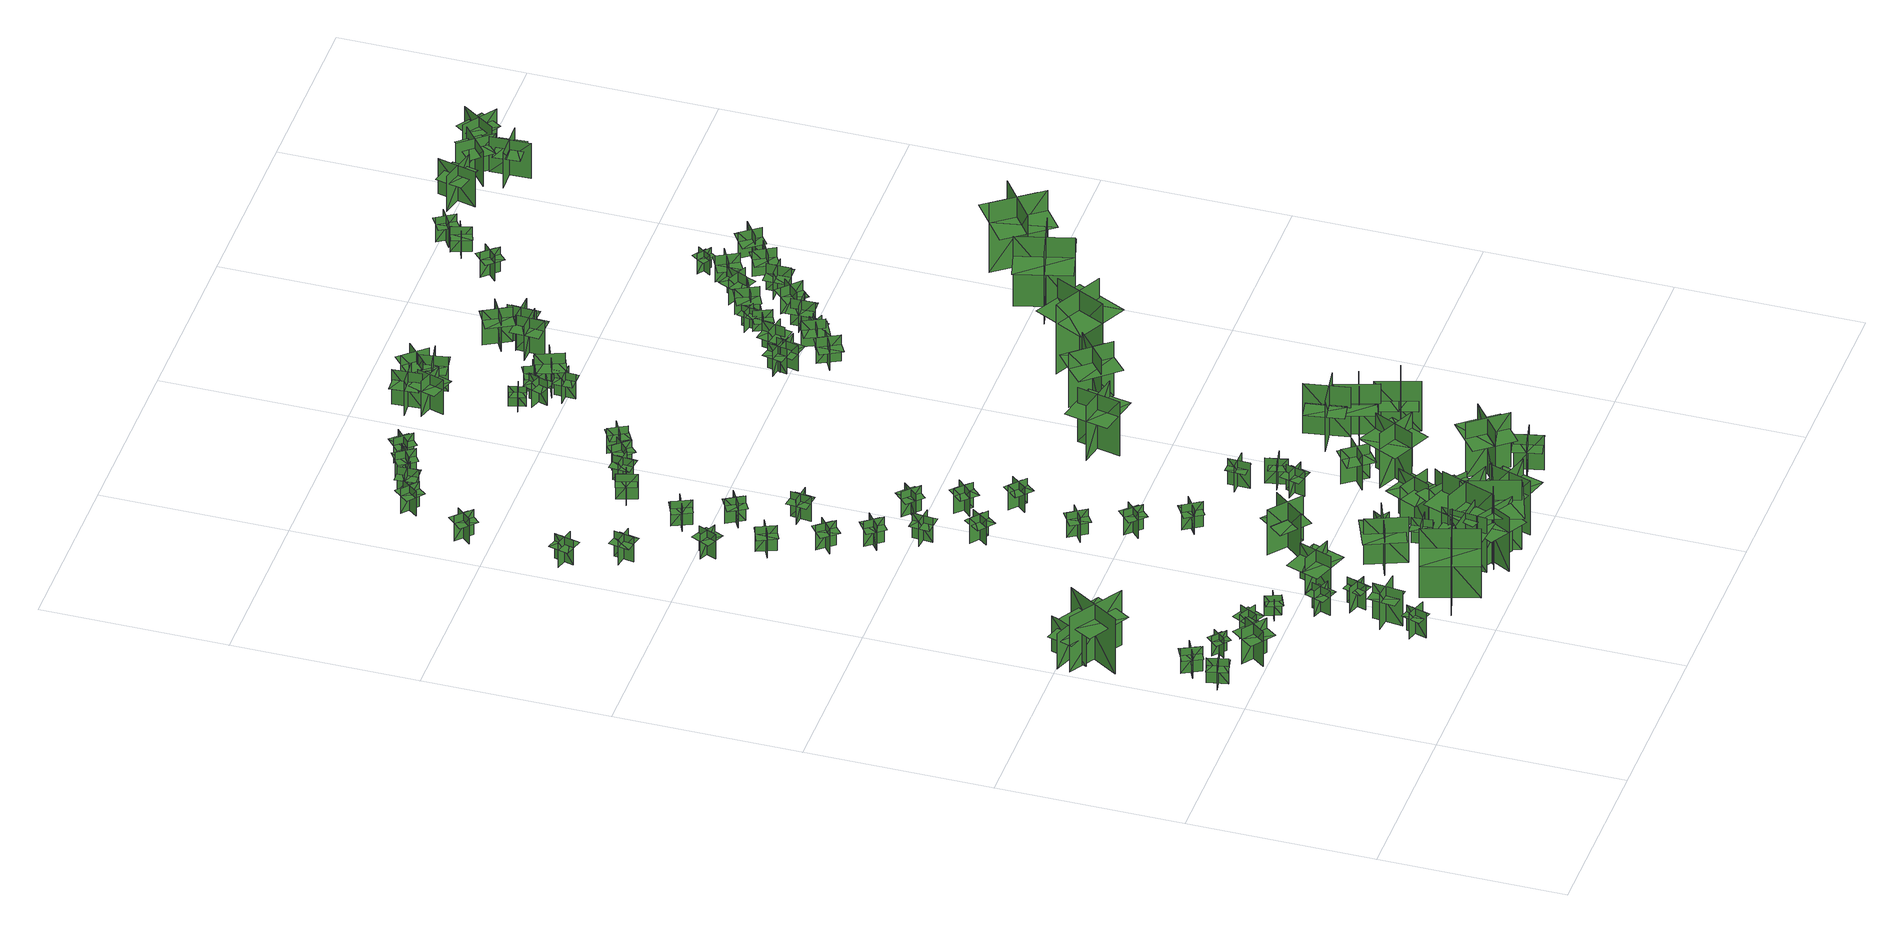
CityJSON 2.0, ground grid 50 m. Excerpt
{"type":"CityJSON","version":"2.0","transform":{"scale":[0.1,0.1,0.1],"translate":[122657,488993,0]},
"CityObjects":{
"tree1":{"type":"SolitaryVegetationObject","geometry":[{"type":"MultiSurface","lod":"1","boundaries":[[[0,1,2]],[[0,2,3]],[[4,5,6]],[[4,6,7]],[[8,9,10]],[[8,10,11]],[[8,11,12]],[[8,12,13]]]}]},
"tree2":{"type":"SolitaryVegetationObject","geometry":[{"type":"MultiSurface","lod":"1","boundaries":[[[14,15,16]],[[14,16,17]],[[18,19,20]],[[18,20,21]],[[22,23,24]],[[22,24,25]],[[22,25,26]],[[22,26,27]]]}]},
"tree3":{"type":"SolitaryVegetationObject","geometry":[{"type":"MultiSurface","lod":"1","boundaries":[[[28,29,30]],[[28,30,31]],[[32,33,34]],[[32,34,35]],[[36,37,38]],[[36,38,39]],[[36,39,40]],[[36,40,41]]]}]},
"tree4":{"type":"SolitaryVegetationObject","geometry":[{"type":"MultiSurface","lod":"1","boundaries":[[[42,43,44]],[[42,44,45]],[[46,47,48]],[[46,48,49]],[[50,51,52]],[[50,52,53]],[[50,53,54]],[[50,54,55]]]}]},
"tree5":{"type":"SolitaryVegetationObject","geometry":[{"type":"MultiSurface","lod":"1","boundaries":[[[56,57,58]],[[56,58,59]],[[60,61,62]],[[60,62,63]],[[64,65,66]],[[64,66,67]],[[64,67,68]],[[64,68,69]]]}]},
"tree6":{"type":"SolitaryVegetationObject","geometry":[{"type":"MultiSurface","lod":"1","boundaries":[[[70,71,72]],[[70,72,73]],[[74,75,76]],[[74,76,77]],[[78,79,80]],[[78,80,81]],[[78,81,82]],[[78,82,83]]]}]},
"tree7":{"type":"SolitaryVegetationObject","geometry":[{"type":"MultiSurface","lod":"1","boundaries":[[[84,85,86]],[[84,86,87]],[[88,89,90]],[[88,90,91]],[[92,93,94]],[[92,94,95]],[[92,95,96]],[[92,96,97]]]}]},
"tree8":{"type":"SolitaryVegetationObject","geometry":[{"type":"MultiSurface","lod":"1","boundaries":[[[98,99,100]],[[98,100,101]],[[102,103,104]],[[102,104,105]],[[106,107,108]],[[106,108,109]],[[106,110,111]],[[106,111,107]]]}]},
"tree9":{"type":"SolitaryVegetationObject","geometry":[{"type":"MultiSurface","lod":"1","boundaries":[[[112,113,114]],[[112,114,115]],[[116,117,118]],[[116,118,119]],[[120,121,122]],[[120,122,123]],[[120,124,125]],[[120,125,121]]]}]},
"tree10":{"type":"SolitaryVegetationObject","geometry":[{"type":"MultiSurface","lod":"1","boundaries":[[[126,127,128]],[[126,128,129]],[[130,131,132]],[[130,132,133]],[[134,135,136]],[[134,136,137]],[[134,137,138]],[[134,138,139]]]}]},
"tree11":{"type":"SolitaryVegetationObject","geometry":[{"type":"MultiSurface","lod":"1","boundaries":[[[140,141,142]],[[140,142,143]],[[144,145,146]],[[144,146,147]],[[148,149,150]],[[148,150,151]],[[148,151,152]],[[148,152,153]]]}]},
"tree12":{"type":"SolitaryVegetationObject","geometry":[{"type":"MultiSurface","lod":"1","boundaries":[[[154,155,156]],[[154,156,157]],[[158,159,160]],[[158,160,161]],[[162,163,164]],[[162,164,165]],[[162,166,167]],[[162,167,163]]]}]},
"tree13":{"type":"SolitaryVegetationObject","geometry":[{"type":"MultiSurface","lod":"1","boundaries":[[[168,169,170]],[[168,170,171]],[[172,173,174]],[[172,174,175]],[[176,177,178]],[[176,178,179]],[[176,179,180]],[[176,180,181]]]}]},
"tree14":{"type":"SolitaryVegetationObject","geometry":[{"type":"MultiSurface","lod":"1","boundaries":[[[182,183,184]],[[182,184,185]],[[186,187,188]],[[186,188,189]],[[190,191,192]],[[190,192,193]],[[190,193,194]],[[190,194,195]]]}]},
"tree15":{"type":"SolitaryVegetationObject","geometry":[{"type":"MultiSurface","lod":"1","boundaries":[[[196,197,198]],[[196,198,199]],[[200,201,202]],[[200,202,203]],[[204,205,206]],[[204,206,207]],[[204,207,208]],[[204,208,209]]]}]},
"tree16":{"type":"SolitaryVegetationObject","geometry":[{"type":"MultiSurface","lod":"1","boundaries":[[[210,211,212]],[[210,212,213]],[[214,215,216]],[[214,216,217]],[[218,219,220]],[[218,220,221]],[[218,221,222]],[[218,222,223]]]}]},
"tree17":{"type":"SolitaryVegetationObject","geometry":[{"type":"MultiSurface","lod":"1","boundaries":[[[224,225,226]],[[224,226,227]],[[228,229,230]],[[228,230,231]],[[232,233,234]],[[232,234,235]],[[232,235,236]],[[232,236,237]]]}]},
"tree18":{"type":"SolitaryVegetationObject","geometry":[{"type":"MultiSurface","lod":"1","boundaries":[[[238,239,240]],[[238,240,241]],[[242,243,244]],[[242,244,245]],[[246,247,248]],[[246,248,249]],[[246,249,250]],[[246,250,251]]]}]},
"tree19":{"type":"SolitaryVegetationObject","geometry":[{"type":"MultiSurface","lod":"1","boundaries":[[[252,253,254]],[[252,254,255]],[[256,257,258]],[[256,258,259]],[[260,261,262]],[[260,262,263]],[[260,263,264]],[[260,264,265]]]}]},
"tree20":{"type":"SolitaryVegetationObject","geometry":[{"type":"MultiSurface","lod":"1","boundaries":[[[266,267,268]],[[266,268,269]],[[270,271,272]],[[270,272,273]],[[274,275,276]],[[274,276,277]],[[274,277,278]],[[274,278,279]]]}]},
"tree21":{"type":"SolitaryVegetationObject","geometry":[{"type":"MultiSurface","lod":"1","boundaries":[[[280,281,282]],[[280,282,283]],[[284,285,286]],[[284,286,287]],[[288,289,290]],[[288,290,291]],[[288,291,292]],[[288,292,293]]]}]},
"tree22":{"type":"SolitaryVegetationObject","geometry":[{"type":"MultiSurface","lod":"1","boundaries":[[[294,295,296]],[[294,296,297]],[[298,299,300]],[[298,300,301]],[[302,303,304]],[[302,304,305]],[[302,305,306]],[[302,306,307]]]}]},
"tree23":{"type":"SolitaryVegetationObject","geometry":[{"type":"MultiSurface","lod":"1","boundaries":[[[308,309,310]],[[308,310,311]],[[312,313,314]],[[312,314,315]],[[316,317,318]],[[316,318,319]],[[316,319,320]],[[316,320,321]]]}]},
"tree24":{"type":"SolitaryVegetationObject","geometry":[{"type":"MultiSurface","lod":"1","boundaries":[[[322,323,324]],[[322,324,325]],[[326,327,328]],[[326,328,329]],[[330,331,332]],[[330,332,333]],[[330,333,334]],[[330,334,335]]]}]},
"tree25":{"type":"SolitaryVegetationObject","geometry":[{"type":"MultiSurface","lod":"1","boundaries":[[[336,337,338]],[[336,338,339]],[[340,341,342]],[[340,342,343]],[[344,345,346]],[[344,346,347]],[[344,347,348]],[[344,348,349]]]}]},
"tree26":{"type":"SolitaryVegetationObject","geometry":[{"type":"MultiSurface","lod":"1","boundaries":[[[350,351,352]],[[350,352,353]],[[354,355,356]],[[354,356,357]],[[358,359,360]],[[358,360,361]],[[358,362,363]],[[358,363,359]]]}]},
"tree27":{"type":"SolitaryVegetationObject","geometry":[{"type":"MultiSurface","lod":"1","boundaries":[[[364,365,366]],[[364,366,367]],[[368,369,370]],[[368,370,371]],[[372,373,374]],[[372,374,375]],[[372,375,376]],[[372,376,377]]]}]},
"tree28":{"type":"SolitaryVegetationObject","geometry":[{"type":"MultiSurface","lod":"1","boundaries":[[[378,379,380]],[[378,380,381]],[[382,383,384]],[[382,384,385]],[[386,387,388]],[[386,388,389]],[[386,389,390]],[[386,390,391]]]}]},
"tree29":{"type":"SolitaryVegetationObject","geometry":[{"type":"MultiSurface","lod":"1","boundaries":[[[392,393,394]],[[392,394,395]],[[396,397,398]],[[396,398,399]],[[400,401,402]],[[400,402,403]],[[400,403,404]],[[400,404,405]]]}]},
"tree30":{"type":"SolitaryVegetationObject","geometry":[{"type":"MultiSurface","lod":"1","boundaries":[[[406,407,408]],[[406,408,409]],[[410,411,412]],[[410,412,413]],[[414,415,416]],[[414,416,417]],[[414,417,418]],[[414,418,419]]]}]},
"tree31":{"type":"SolitaryVegetationObject","geometry":[{"type":"MultiSurface","lod":"1","boundaries":[[[420,421,422]],[[420,422,423]],[[424,425,426]],[[424,426,427]],[[428,429,430]],[[428,430,431]],[[428,431,432]],[[428,432,433]]]}]},
"tree32":{"type":"SolitaryVegetationObject","geometry":[{"type":"MultiSurface","lod":"1","boundaries":[[[434,435,436]],[[434,436,437]],[[438,439,440]],[[438,440,441]],[[442,443,444]],[[442,444,445]],[[442,445,446]],[[442,446,447]]]}]},
"tree33":{"type":"SolitaryVegetationObject","geometry":[{"type":"MultiSurface","lod":"1","boundaries":[[[448,449,450]],[[448,450,451]],[[452,453,454]],[[452,454,455]],[[456,457,458]],[[456,458,459]],[[456,459,460]],[[456,460,461]]]}]},
"tree34":{"type":"SolitaryVegetationObject","geometry":[{"type":"MultiSurface","lod":"1","boundaries":[[[462,463,464]],[[462,464,465]],[[466,467,468]],[[466,468,469]],[[470,471,472]],[[470,472,473]],[[470,473,474]],[[470,474,475]]]}]},
"tree35":{"type":"SolitaryVegetationObject","geometry":[{"type":"MultiSurface","lod":"1","boundaries":[[[476,477,478]],[[476,478,479]],[[480,481,482]],[[480,482,483]],[[484,485,486]],[[484,486,487]],[[484,487,488]],[[484,488,489]]]}]},
"tree36":{"type":"SolitaryVegetationObject","geometry":[{"type":"MultiSurface","lod":"1","boundaries":[[[490,491,492]],[[490,492,493]],[[494,495,496]],[[494,496,497]],[[498,499,500]],[[498,500,501]],[[498,501,502]],[[498,502,503]]]}]},
"tree37":{"type":"SolitaryVegetationObject","geometry":[{"type":"MultiSurface","lod":"1","boundaries":[[[504,505,506]],[[504,506,507]],[[508,509,510]],[[508,510,511]],[[512,513,514]],[[512,514,515]],[[512,515,516]],[[512,516,517]]]}]},
"tree38":{"type":"SolitaryVegetationObject","geometry":[{"type":"MultiSurface","lod":"1","boundaries":[[[518,519,520]],[[518,520,521]],[[522,523,524]],[[522,524,525]],[[526,527,528]],[[526,528,529]],[[526,529,530]],[[526,530,531]]]}]},
"tree39":{"type":"SolitaryVegetationObject","geometry":[{"type":"MultiSurface","lod":"1","boundaries":[[[532,533,534]],[[532,534,535]],[[536,537,538]],[[536,538,539]],[[540,541,542]],[[540,542,543]],[[540,543,544]],[[540,544,545]]]}]},
"tree40":{"type":"SolitaryVegetationObject","geometry":[{"type":"MultiSurface","lod":"1","boundaries":[[[546,547,548]],[[546,548,549]],[[550,551,552]],[[550,552,553]],[[554,555,556]],[[554,556,557]],[[554,557,558]],[[554,558,559]]]}]},
"tree41":{"type":"SolitaryVegetationObject","geometry":[{"type":"MultiSurface","lod":"1","boundaries":[[[560,561,562]],[[560,562,563]],[[564,565,566]],[[564,566,567]],[[568,569,570]],[[568,570,571]],[[568,571,572]],[[568,572,573]]]}]},
"tree42":{"type":"SolitaryVegetationObject","geometry":[{"type":"MultiSurface","lod":"1","boundaries":[[[574,575,576]],[[574,576,577]],[[578,579,580]],[[578,580,581]],[[582,583,584]],[[582,584,585]],[[582,585,586]],[[582,586,587]]]}]},
"tree43":{"type":"SolitaryVegetationObject","geometry":[{"type":"MultiSurface","lod":"1","boundaries":[[[588,589,590]],[[588,590,591]],[[592,593,594]],[[592,594,595]],[[596,597,598]],[[596,598,599]],[[596,599,600]],[[596,600,601]]]}]},
"tree44":{"type":"SolitaryVegetationObject","geometry":[{"type":"MultiSurface","lod":"1","boundaries":[[[602,603,604]],[[602,604,605]],[[606,607,608]],[[606,608,609]],[[610,611,612]],[[610,612,613]],[[610,613,614]],[[610,614,615]]]}]},
"tree45":{"type":"SolitaryVegetationObject","geometry":[{"type":"MultiSurface","lod":"1","boundaries":[[[616,617,618]],[[616,618,619]],[[620,621,622]],[[620,622,623]],[[624,625,626]],[[624,626,627]],[[624,627,628]],[[624,628,629]]]}]},
"tree46":{"type":"SolitaryVegetationObject","geometry":[{"type":"MultiSurface","lod":"1","boundaries":[[[630,631,632]],[[630,632,633]],[[634,635,636]],[[634,636,637]],[[638,639,640]],[[638,640,641]],[[638,641,642]],[[638,642,643]]]}]},
"tree47":{"type":"SolitaryVegetationObject","geometry":[{"type":"MultiSurface","lod":"1","boundaries":[[[644,645,646]],[[644,646,647]],[[648,649,650]],[[648,650,651]],[[652,653,654]],[[652,654,655]],[[652,655,656]],[[652,656,657]]]}]},
"tree48":{"type":"SolitaryVegetationObject","geometry":[{"type":"MultiSurface","lod":"1","boundaries":[[[658,659,660]],[[658,660,661]],[[662,663,664]],[[662,664,665]],[[666,667,668]],[[666,668,669]],[[666,669,670]],[[666,670,671]]]}]},
"tree49":{"type":"SolitaryVegetationObject","geometry":[{"type":"MultiSurface","lod":"1","boundaries":[[[672,673,674]],[[672,674,675]],[[676,677,678]],[[676,678,679]],[[680,681,682]],[[680,682,683]],[[680,684,685]],[[680,685,681]]]}]},
"tree50":{"type":"SolitaryVegetationObject","geometry":[{"type":"MultiSurface","lod":"1","boundaries":[[[686,687,688]],[[686,688,689]],[[690,691,692]],[[690,692,693]],[[694,695,696]],[[694,696,697]],[[694,698,699]],[[694,699,695]]]}]},
"tree51":{"type":"SolitaryVegetationObject","geometry":[{"type":"MultiSurface","lod":"1","boundaries":[[[700,701,702]],[[700,702,703]],[[704,705,706]],[[704,706,707]],[[708,709,710]],[[708,710,711]],[[708,711,712]],[[708,712,713]]]}]},
"tree52":{"type":"SolitaryVegetationObject","geometry":[{"type":"MultiSurface","lod":"1","boundaries":[[[714,715,716]],[[714,716,717]],[[718,719,720]],[[718,720,721]],[[722,723,724]],[[722,724,725]],[[722,725,726]],[[722,726,727]]]}]},
"tree53":{"type":"SolitaryVegetationObject","geometry":[{"type":"MultiSurface","lod":"1","boundaries":[[[728,729,730]],[[728,730,731]],[[732,733,734]],[[732,734,735]],[[736,737,738]],[[736,738,739]],[[736,739,740]],[[736,740,741]]]}]},
"tree54":{"type":"SolitaryVegetationObject","geometry":[{"type":"MultiSurface","lod":"1","boundaries":[[[742,743,744]],[[742,744,745]],[[746,747,748]],[[746,748,749]],[[750,751,752]],[[750,752,753]],[[750,753,754]],[[750,754,755]]]}]},
"tree55":{"type":"SolitaryVegetationObject","geometry":[{"type":"MultiSurface","lod":"1","boundaries":[[[756,757,758]],[[756,758,759]],[[760,761,762]],[[760,762,763]],[[764,765,766]],[[764,766,767]],[[764,767,768]],[[764,768,769]]]}]},
"tree56":{"type":"SolitaryVegetationObject","geometry":[{"type":"MultiSurface","lod":"1","boundaries":[[[770,771,772]],[[770,772,773]],[[774,775,776]],[[774,776,777]],[[778,779,780]],[[778,780,781]],[[778,781,782]],[[778,782,783]]]}]},
"tree57":{"type":"SolitaryVegetationObject","geometry":[{"type":"MultiSurface","lod":"1","boundaries":[[[784,785,786]],[[784,786,787]],[[788,789,790]],[[788,790,791]],[[792,793,794]],[[792,794,795]],[[792,795,796]],[[792,796,797]]]}]},
"tree58":{"type":"SolitaryVegetationObject","geometry":[{"type":"MultiSurface","lod":"1","boundaries":[[[798,799,800]],[[798,800,801]],[[802,803,804]],[[802,804,805]],[[806,807,808]],[[806,808,809]],[[806,809,810]],[[806,810,811]]]}]},
"tree59":{"type":"SolitaryVegetationObject","geometry":[{"type":"MultiSurface","lod":"1","boundaries":[[[812,813,814]],[[812,814,815]],[[816,817,818]],[[816,818,819]],[[820,821,822]],[[820,822,823]],[[820,823,824]],[[820,824,825]]]}]},
"tree60":{"type":"SolitaryVegetationObject","geometry":[{"type":"MultiSurface","lod":"1","boundaries":[[[826,827,828]],[[826,828,829]],[[830,831,832]],[[830,832,833]],[[834,835,836]],[[834,836,837]],[[834,838,839]],[[834,839,835]]]}]},
"tree61":{"type":"SolitaryVegetationObject","geometry":[{"type":"MultiSurface","lod":"1","boundaries":[[[840,841,842]],[[840,842,843]],[[844,845,846]],[[844,846,847]],[[848,849,850]],[[848,850,851]],[[848,852,853]],[[848,853,849]]]}]},
"tree62":{"type":"SolitaryVegetationObject","geometry":[{"type":"MultiSurface","lod":"1","boundaries":[[[854,855,856]],[[854,856,857]],[[858,859,860]],[[858,860,861]],[[862,863,864]],[[862,864,865]],[[862,866,867]],[[862,867,863]]]}]},
"tree63":{"type":"SolitaryVegetationObject","geometry":[{"type":"MultiSurface","lod":"1","boundaries":[[[868,869,870]],[[868,870,871]],[[872,873,874]],[[872,874,875]],[[876,877,878]],[[876,878,879]],[[876,879,880]],[[876,880,881]]]}]},
"tree64":{"type":"SolitaryVegetationObject","geometry":[{"type":"MultiSurface","lod":"1","boundaries":[[[882,883,884]],[[882,884,885]],[[886,887,888]],[[886,888,889]],[[890,891,892]],[[890,892,893]],[[890,893,894]],[[890,894,895]]]}]},
"tree65":{"type":"SolitaryVegetationObject","geometry":[{"type":"MultiSurface","lod":"1","boundaries":[[[896,897,898]],[[896,898,899]],[[900,901,902]],[[900,902,903]],[[904,905,906]],[[904,906,907]],[[904,907,908]],[[904,908,909]]]}]},
"tree66":{"type":"SolitaryVegetationObject","geometry":[{"type":"MultiSurface","lod":"1","boundaries":[[[910,911,912]],[[910,912,913]],[[914,915,916]],[[914,916,917]],[[918,919,920]],[[918,920,921]],[[918,921,922]],[[918,922,923]]]}]},
"tree67":{"type":"SolitaryVegetationObject","geometry":[{"type":"MultiSurface","lod":"1","boundaries":[[[924,925,926]],[[924,926,927]],[[928,929,930]],[[928,930,931]],[[932,933,934]],[[932,934,935]],[[932,935,936]],[[932,936,937]]]}]},
"tree68":{"type":"SolitaryVegetationObject","geometry":[{"type":"MultiSurface","lod":"1","boundaries":[[[938,939,940]],[[938,940,941]],[[942,943,944]],[[942,944,945]],[[946,947,948]],[[946,948,949]],[[946,949,950]],[[946,950,951]]]}]},
"tree69":{"type":"SolitaryVegetationObject","geometry":[{"type":"MultiSurface","lod":"1","boundaries":[[[952,953,954]],[[952,954,955]],[[956,957,958]],[[956,958,959]],[[960,961,962]],[[960,962,963]],[[960,963,964]],[[960,964,965]]]}]},
"tree70":{"type":"SolitaryVegetationObject","geometry":[{"type":"MultiSurface","lod":"1","boundaries":[[[966,967,968]],[[966,968,969]],[[970,971,972]],[[970,972,973]],[[974,975,976]],[[974,976,977]],[[974,977,978]],[[974,978,979]]]}]},
"tree71":{"type":"SolitaryVegetationObject","geometry":[{"type":"MultiSurface","lod":"1","boundaries":[[[980,981,982]],[[980,982,983]],[[984,985,986]],[[984,986,987]],[[988,989,990]],[[988,990,991]],[[988,991,992]],[[988,992,993]]]}]},
"tree72":{"type":"SolitaryVegetationObject","geometry":[{"type":"MultiSurface","lod":"1","boundaries":[[[994,995,996]],[[994,996,997]],[[998,999,1000]],[[998,1000,1001]],[[1002,1003,1004]],[[1002,1004,1005]],[[1002,1005,1006]],[[1002,1006,1007]]]}]},
"tree73":{"type":"SolitaryVegetationObject","geometry":[{"type":"MultiSurface","lod":"1","boundaries":[[[1008,1009,1010]],[[1008,1010,1011]],[[1012,1013,1014]],[[1012,1014,1015]],[[1016,1017,1018]],[[1016,1018,1019]],[[1016,1019,1020]],[[1016,1020,1021]]]}]},
"tree74":{"type":"SolitaryVegetationObject","geometry":[{"type":"MultiSurface","lod":"1","boundaries":[[[1022,1023,1024]],[[1022,1024,1025]],[[1026,1027,1028]],[[1026,1028,1029]],[[1030,1031,1032]],[[1030,1032,1033]],[[1030,1033,1034]],[[1030,1034,1035]]]}]},
"tree75":{"type":"SolitaryVegetationObject","geometry":[{"type":"MultiSurface","lod":"1","boundaries":[[[1036,1037,1038]],[[1036,1038,1039]],[[1040,1041,1042]],[[1040,1042,1043]],[[1044,1045,1046]],[[1044,1046,1047]],[[1044,1047,1048]],[[1044,1048,1049]]]}]},
"tree76":{"type":"SolitaryVegetationObject","geometry":[{"type":"MultiSurface","lod":"1","boundaries":[[[1050,1051,1052]],[[1050,1052,1053]],[[1054,1055,1056]],[[1054,1056,1057]],[[1058,1059,1060]],[[1058,1060,1061]],[[1058,1061,1062]],[[1058,1062,1063]]]}]},
"tree77":{"type":"SolitaryVegetationObject","geometry":[{"type":"MultiSurface","lod":"1","boundaries":[[[1064,1065,1066]],[[1064,1066,1067]],[[1068,1069,1070]],[[1068,1070,1071]],[[1072,1073,1074]],[[1072,1074,1075]],[[1072,1075,1076]],[[1072,1076,1077]]]}]},
"tree78":{"type":"SolitaryVegetationObject","geometry":[{"type":"MultiSurface","lod":"1","boundaries":[[[1078,1079,1080]],[[1078,1080,1081]],[[1082,1083,1084]],[[1082,1084,1085]],[[1086,1087,1088]],[[1086,1088,1089]],[[1086,1089,1090]],[[1086,1090,1091]]]}]},
"tree79":{"type":"SolitaryVegetationObject","geometry":[{"type":"MultiSurface","lod":"1","boundaries":[[[1092,1093,1094]],[[1092,1094,1095]],[[1096,1097,1098]],[[1096,1098,1099]],[[1100,1101,1102]],[[1100,1102,1103]],[[1100,1103,1104]],[[1100,1104,1105]]]}]},
"tree80":{"type":"SolitaryVegetationObject","geometry":[{"type":"MultiSurface","lod":"1","boundaries":[[[1106,1107,1108]],[[1106,1108,1109]],[[1110,1111,1112]],[[1110,1112,1113]],[[1114,1115,1116]],[[1114,1116,1117]],[[1114,1117,1118]],[[1114,1118,1119]]]}]},
"tree81":{"type":"SolitaryVegetationObject","geometry":[{"type":"MultiSurface","lod":"1","boundaries":[[[1120,1121,1122]],[[1120,1122,1123]],[[1124,1125,1126]],[[1124,1126,1127]],[[1128,1129,1130]],[[1128,1130,1131]],[[1128,1131,1132]],[[1128,1132,1133]]]}]},
"tree82":{"type":"SolitaryVegetationObject","geometry":[{"type":"MultiSurface","lod":"1","boundaries":[[[1134,1135,1136]],[[1134,1136,1137]],[[1138,1139,1140]],[[1138,1140,1141]],[[1142,1143,1144]],[[1142,1144,1145]],[[1142,1145,1146]],[[1142,1146,1147]]]}]},
"tree83":{"type":"SolitaryVegetationObject","geometry":[{"type":"MultiSurface","lod":"1","boundaries":[[[1148,1149,1150]],[[1148,1150,1151]],[[1152,1153,1154]],[[1152,1154,1155]],[[1156,1157,1158]],[[1156,1158,1159]],[[1156,1159,1160]],[[1156,1160,1161]]]}]},
"tree84":{"type":"SolitaryVegetationObject","geometry":[{"type":"MultiSurface","lod":"1","boundaries":[[[1162,1163,1164]],[[1162,1164,1165]],[[1166,1167,1168]],[[1166,1168,1169]],[[1170,1171,1172]],[[1170,1172,1173]],[[1170,1173,1174]],[[1170,1174,1175]]]}]},
"tree85":{"type":"SolitaryVegetationObject","geometry":[{"type":"MultiSurface","lod":"1","boundaries":[[[1176,1177,1178]],[[1176,1178,1179]],[[1180,1181,1182]],[[1180,1182,1183]],[[1184,1185,1186]],[[1184,1186,1187]],[[1184,1187,1188]],[[1184,1188,1189]]]}]},
"tree86":{"type":"SolitaryVegetationObject","geometry":[{"type":"MultiSurface","lod":"1","boundaries":[[[1190,1191,1192]],[[1190,1192,1193]],[[1194,1195,1196]],[[1194,1196,1197]],[[1198,1199,1200]],[[1198,1200,1201]],[[1198,1201,1202]],[[1198,1202,1203]]]}]},
"tree87":{"type":"SolitaryVegetationObject","geometry":[{"type":"MultiSurface","lod":"1","boundaries":[[[1204,1205,1206]],[[1204,1206,1207]],[[1208,1209,1210]],[[1208,1210,1211]],[[1212,1213,1214]],[[1212,1214,1215]],[[1212,1215,1216]],[[1212,1216,1217]]]}]},
"tree88":{"type":"SolitaryVegetationObject","geometry":[{"type":"MultiSurface","lod":"1","boundaries":[[[1218,1219,1220]],[[1218,1220,1221]],[[1222,1223,1224]],[[1222,1224,1225]],[[1226,1227,1228]],[[1226,1228,1229]],[[1226,1229,1230]],[[1226,1230,1231]]]}]},
"tree89":{"type":"SolitaryVegetationObject","geometry":[{"type":"MultiSurface","lod":"1","boundaries":[[[1232,1233,1234]],[[1232,1234,1235]],[[1236,1237,1238]],[[1236,1238,1239]],[[1240,1241,1242]],[[1240,1242,1243]],[[1240,1243,1244]],[[1240,1244,1245]]]}]},
"tree90":{"type":"SolitaryVegetationObject","geometry":[{"type":"MultiSurface","lod":"1","boundaries":[[[1246,1247,1248]],[[1246,1248,1249]],[[1250,1251,1252]],[[1250,1252,1253]],[[1254,1255,1256]],[[1254,1256,1257]],[[1254,1257,1258]],[[1254,1258,1259]]]}]},
"tree91":{"type":"SolitaryVegetationObject","geometry":[{"type":"MultiSurface","lod":"1","boundaries":[[[1260,1261,1262]],[[1260,1262,1263]],[[1264,1265,1266]],[[1264,1266,1267]],[[1268,1269,1270]],[[1268,1270,1271]],[[1268,1271,1272]],[[1268,1272,1273]]]}]},
"tree92":{"type":"SolitaryVegetationObject","geometry":[{"type":"MultiSurface","lod":"1","boundaries":[[[1274,1275,1276]],[[1274,1276,1277]],[[1278,1279,1280]],[[1278,1280,1281]],[[1282,1283,1284]],[[1282,1284,1285]],[[1282,1285,1286]],[[1282,1286,1287]]]}]},
"tree93":{"type":"SolitaryVegetationObject","geometry":[{"type":"MultiSurface","lod":"1","boundaries":[[[1288,1289,1290]],[[1288,1290,1291]],[[1292,1293,1294]],[[1292,1294,1295]],[[1296,1297,1298]],[[1296,1298,1299]],[[1296,1299,1300]],[[1296,1300,1301]]]}]},
"tree94":{"type":"SolitaryVegetationObject","geometry":[{"type":"MultiSurface","lod":"1","boundaries":[[[1302,1303,1304]],[[1302,1304,1305]],[[1306,1307,1308]],[[1306,1308,1309]],[[1310,1311,1312]],[[1310,1312,1313]],[[1310,1313,1314]],[[1310,1314,1315]]]}]},
"tree95":{"type":"SolitaryVegetationObject","geometry":[{"type":"MultiSurface","lod":"1","boundaries":[[[1316,1317,1318]],[[1316,1318,1319]],[[1320,1321,1322]],[[1320,1322,1323]],[[1324,1325,1326]],[[1324,1326,1327]],[[1324,1327,1328]],[[1324,1328,1329]]]}]},
"tree96":{"type":"SolitaryVegetationObject","geometry":[{"type":"MultiSurface","lod":"1","boundaries":[[[1330,1331,1332]],[[1330,1332,1333]],[[1334,1335,1336]],[[1334,1336,1337]],[[1338,1339,1340]],[[1338,1340,1341]],[[1338,1341,1342]],[[1338,1342,1343]]]}]},
"tree97":{"type":"SolitaryVegetationObject","geometry":[{"type":"MultiSurface","lod":"1","boundaries":[[[1344,1345,1346]],[[1344,1346,1347]],[[1348,1349,1350]],[[1348,1350,1351]],[[1352,1353,1354]],[[1352,1354,1355]],[[1352,1355,1356]],[[1352,1356,1357]]]}]},
"tree98":{"type":"SolitaryVegetationObject","geometry":[{"type":"MultiSurface","lod":"1","boundaries":[[[1358,1359,1360]],[[1358,1360,1361]],[[1362,1363,1364]],[[1362,1364,1365]],[[1366,1367,1368]],[[1366,1368,1369]],[[1366,1369,1370]],[[1366,1370,1371]]]}]},
"tree99":{"type":"SolitaryVegetationObject","geometry":[{"type":"MultiSurface","lod":"1","boundaries":[[[1372,1373,1374]],[[1372,1374,1375]],[[1376,1377,1378]],[[1376,1378,1379]],[[1380,1381,1382]],[[1380,1382,1383]],[[1380,1383,1384]],[[1380,1384,1385]]]}]},
"tree100":{"type":"SolitaryVegetationObject","geometry":[{"type":"MultiSurface","lod":"1","boundaries":[[[1386,1387,1388]],[[1386,1388,1389]],[[1390,1391,1392]],[[1390,1392,1393]],[[1394,1395,1396]],[[1394,1396,1397]],[[1394,1397,1398]],[[1394,1398,1399]]]}]},
"tree101":{"type":"SolitaryVegetationObject","geometry":[{"type":"MultiSurface","lod":"1","boundaries":[[[1400,1401,1402]],[[1400,1402,1403]],[[1404,1405,1406]],[[1404,1406,1407]],[[1408,1409,1410]],[[1408,1410,1411]],[[1408,1411,1412]],[[1408,1412,1413]]]}]},
"tree102":{"type":"SolitaryVegetationObject","geometry":[{"type":"MultiSurface","lod":"1","boundaries":[[[1414,1415,1416]],[[1414,1416,1417]],[[1418,1419,1420]],[[1418,1420,1421]],[[1422,1423,1424]],[[1422,1424,1425]],[[1422,1425,1426]],[[1422,1426,1427]]]}]},
"tree103":{"type":"SolitaryVegetationObject","geometry":[{"type":"MultiSurface","lod":"1","boundaries":[[[1428,1429,1430]],[[1428,1430,1431]],[[1432,1433,1434]],[[1432,1434,1435]],[[1436,1437,1438]],[[1436,1438,1439]],[[1436,1439,1440]],[[1436,1440,1441]]]}]}
},
"vertices":[
[85,569,10],[73,624,10],[73,624,87],[85,569,87],[105,600,10],[51,589,10],[51,589,87],[105,600,87],[105,600,65],[99,627,65],[45,616,65],[51,589,65],[57,562,65],[111,573,65],
[90,696,11],[115,646,11],[115,646,88],[90,696,88],[78,661,11],[128,685,11],[128,685,88],[78,661,88],[78,661,67],[90,636,67],[140,661,67],[128,685,67],[115,710,67],[66,686,67],
[15,995,11],[117,958,11],[117,958,120],[15,995,120],[46,929,11],[46,929,120],[83,1031,120],[83,1031,11],[24,992,91],[13,957,91],[94,932,91],[105,966,91],[116,1001,91],[34,1026,91],
[17,964,8],[162,873,8],[162,873,179],[17,964,179],[43,852,8],[43,852,179],[135,996,179],[135,996,8],[30,956,134],[2,906,134],[117,840,134],[146,889,134],[174,938,134],[58,1005,134],
[223,569,12],[177,507,12],[177,507,120],[223,569,120],[172,562,12],[235,516,12],[235,516,120],[172,562,120],[172,562,89],[149,531,89],[212,485,89],[235,516,89],[258,547,89],[195,593,89],
[210,646,11],[182,612,11],[182,612,73],[210,646,73],[181,643,11],[215,615,11],[215,615,73],[181,643,73],[181,643,56],[166,627,56],[200,598,56],[215,615,56],[229,632,56],[195,660,56],
[321,573,10],[271,598,10],[271,598,87],[321,573,87],[310,608,10],[284,559,10],[284,559,87],[310,608,87],[310,608,66],[285,621,66],[260,572,66],[284,559,66],[309,546,66],[334,596,66],
[416,156,8],[434,212,8],[434,212,86],[416,156,86],[457,178,8],[401,196,8],[401,196,86],[457,178,86],[418,161,66],[434,212,66],[412,219,66],[396,168,66],[440,154,66],[456,205,66],
[448,227,7],[457,309,7],[457,309,117],[448,227,117],[499,269,7],[417,277,7],[417,277,117],[499,269,117],[449,234,89],[457,309,89],[425,313,89],[417,238,89],[482,231,89],[490,306,89],
[399,528,10],[381,569,10],[381,569,72],[399,528,72],[410,555,10],[369,538,10],[369,538,72],[410,555,72],[410,555,55],[401,575,55],[361,558,55],[369,538,55],[378,517,55],[418,534,55],
[450,464,11],[431,412,11],[431,412,88],[450,464,88],[416,449,11],[468,430,11],[468,430,88],[416,449,88],[416,449,66],[407,423,66],[459,404,66],[468,430,66],[478,456,66],[426,475,66],
[503,390,7],[484,335,7],[484,335,85],[503,390,85],[461,370,7],[517,351,7],[517,351,85],[461,370,85],[501,386,65],[484,335,65],[506,327,65],[523,378,65],[479,393,65],[462,342,65],
[526,124,8],[675,169,8],[675,169,223],[526,124,223],[617,75,8],[572,223,8],[572,223,223],[617,75,223],[617,75,163],[691,97,163],[646,245,163],[572,223,163],[498,200,163],[543,52,163],
[530,441,9],[530,441,118],[561,530,118],[561,530,9],[503,499,9],[503,499,118],[589,469,118],[589,469,9],[490,503,83],[475,459,83],[581,422,83],[596,467,83],[612,511,83],[506,548,83],
[718,92,11],[731,213,11],[731,213,180],[718,92,180],[782,143,11],[661,156,11],[661,156,180],[782,143,180],[782,143,133],[788,203,133],[667,217,133],[661,156,133],[654,95,133],[775,82,133],
[72,2279,9],[86,2332,9],[86,2332,86],[72,2279,86],[104,2297,9],[51,2311,9],[51,2311,86],[104,2297,86],[104,2297,64],[111,2324,64],[57,2338,64],[51,2311,64],[44,2284,64],[97,2270,64],
[160,2162,9],[105,2172,9],[105,2172,86],[160,2162,86],[139,2193,9],[129,2138,9],[129,2138,86],[139,2193,86],[139,2193,65],[112,2198,65],[102,2143,65],[129,2138,65],[156,2133,65],[166,2187,65],
[704,291,9],[662,396,9],[662,396,150],[704,291,150],[740,374,9],[634,332,9],[634,332,150],[740,374,150],[709,301,104],[757,321,104],[714,425,104],[665,405,104],[617,385,104],[660,281,104],
[719,118,10],[825,58,10],[825,58,179],[719,118,179],[740,40,10],[800,146,10],[800,146,179],[740,40,179],[740,40,132],[793,10,132],[853,116,132],[800,146,132],[747,176,132],[687,70,132],
[225,1997,8],[203,1947,8],[203,1947,84],[225,1997,84],[191,1984,8],[241,1962,8],[241,1962,84],[191,1984,84],[191,1984,63],[179,1959,63],[230,1936,63],[241,1962,63],[252,1987,63],[202,2009,63],
[292,1848,11],[241,1825,11],[241,1825,88],[292,1848,88],[258,1861,11],[280,1810,11],[280,1810,88],[258,1861,88],[258,1861,66],[232,1850,66],[255,1799,66],[280,1810,66],[305,1822,66],[283,1872,66],
[343,1714,13],[301,1679,13],[301,1679,90],[343,1714,90],[307,1718,13],[342,1675,13],[342,1675,90],[307,1718,90],[307,1718,69],[285,1700,69],[320,1657,69],[342,1675,69],[363,1692,69],[328,1735,69],
[816,237,8],[763,91,8],[763,91,224],[816,237,224],[722,194,8],[867,141,8],[867,141,224],[722,194,224],[722,194,163],[695,121,163],[841,68,163],[867,141,163],[894,213,163],[748,266,163],
[841,38,8],[790,185,8],[790,185,224],[841,38,224],[887,131,8],[740,80,8],[740,80,224],[887,131,224],[887,131,163],[861,204,163],[715,153,163],[740,80,163],[766,7,163],[912,58,163],
[356,1608,14],[389,1564,14],[389,1564,91],[356,1608,91],[350,1572,14],[394,1605,14],[394,1605,91],[350,1572,91],[350,1572,70],[367,1550,70],[411,1583,70],[394,1605,70],[378,1627,70],[334,1594,70],
[714,570,8],[630,638,8],[630,638,148],[714,570,148],[707,637,8],[707,637,148],[638,553,148],[638,553,8],[706,571,94],[633,630,94],[605,596,94],[678,537,94],[735,606,94],[662,666,94],
[420,1447,16],[425,1502,16],[425,1502,93],[420,1447,93],[448,1470,16],[393,1476,16],[393,1476,93],[448,1470,93],[448,1470,71],[451,1498,71],[396,1503,71],[393,1476,71],[391,1448,71],[446,1443,71],
[757,277,13],[812,283,13],[812,283,90],[757,277,90],[786,254,13],[780,309,13],[780,309,90],[786,254,90],[786,254,68],[814,257,68],[808,312,68],[780,309,68],[752,306,68],[759,251,68],
[117,2594,8],[80,2554,8],[80,2554,85],[117,2594,85],[81,2593,8],[121,2555,8],[121,2555,85],[81,2593,85],[81,2593,63],[62,2573,63],[102,2535,63],[121,2555,63],[140,2576,63],[99,2613,63],
[735,403,11],[787,368,11],[787,368,89],[735,403,89],[745,354,11],[780,406,11],[780,406,89],[745,354,89],[736,397,64],[720,373,64],[773,338,64],[788,363,64],[804,387,64],[751,421,64],
[496,1326,10],[452,1360,10],[452,1360,87],[496,1326,87],[491,1363,10],[458,1319,10],[458,1319,87],[491,1363,87],[491,1363,65],[469,1379,65],[436,1335,65],[458,1319,65],[480,1302,65],[513,1346,65],
[586,1129,8],[540,1099,8],[540,1099,85],[586,1129,85],[550,1137,8],[580,1091,8],[580,1091,85],[550,1137,85],[550,1137,64],[527,1122,64],[557,1075,64],[580,1091,64],[604,1106,64],[573,1152,64],
[893,198,9],[793,266,9],[793,266,178],[893,198,178],[879,277,9],[810,177,9],[810,177,178],[879,277,178],[879,277,131],[828,312,131],[760,211,131],[810,177,131],[861,142,131],[929,243,131],
[636,1003,10],[596,965,10],[596,965,87],[636,1003,87],[599,1004,10],[638,965,10],[638,965,87],[599,1004,87],[599,1004,66],[579,985,66],[618,945,66],[638,965,66],[658,984,66],[619,1023,66],
[298,2094,10],[321,2044,10],[321,2044,87],[298,2094,87],[285,2060,10],[335,2083,10],[335,2083,87],[285,2060,87],[285,2060,65],[297,2035,65],[347,2058,65],[335,2083,65],[323,2108,65],[273,2085,65],
[664,873,9],[694,826,9],[694,826,86],[664,873,86],[656,837,9],[703,867,9],[703,867,86],[656,837,86],[656,837,64],[671,814,64],[718,844,64],[703,867,64],[688,890,64],[641,860,64],
[339,1931,11],[387,1959,11],[387,1959,88],[339,1931,88],[375,1922,11],[347,1969,11],[347,1969,88],[375,1922,88],[375,1922,67],[399,1936,67],[371,1983,67],[347,1969,67],[323,1955,67],[351,1908,67],
[940,153,8],[904,36,8],[904,36,177],[940,153,177],[868,115,8],[985,79,8],[985,79,177],[868,115,177],[868,115,130],[850,57,130],[967,21,130],[985,79,130],[1003,137,130],[886,173,130],
[425,1820,12],[418,1765,12],[418,1765,89],[425,1820,89],[396,1797,12],[451,1790,12],[451,1790,89],[396,1797,89],[396,1797,67],[392,1770,67],[447,1763,67],[451,1790,67],[454,1818,67],[400,1825,67],
[853,287,8],[895,377,8],[895,377,146],[853,287,146],[915,309,8],[825,351,8],[825,351,146],[915,309,146],[915,309,107],[936,354,107],[846,396,107],[825,351,107],[804,306,107],[894,264,107],
[508,1557,9],[548,1518,9],[548,1518,86],[508,1557,86],[509,1520,9],[547,1560,9],[547,1560,86],[509,1520,86],[509,1520,65],[528,1501,65],[567,1540,65],[547,1560,65],[527,1579,65],[489,1539,65],
[184,2758,9],[150,2714,9],[150,2714,86],[184,2758,86],[148,2754,9],[191,2719,9],[191,2719,86],[148,2754,86],[148,2754,65],[130,2732,65],[174,2698,65],[191,2719,65],[208,2741,65],[165,2775,65],
[598,1397,10],[558,1435,10],[558,1435,87],[598,1397,87],[598,1433,10],[559,1394,10],[559,1394,87],[598,1433,87],[598,1433,66],[578,1453,66],[539,1413,66],[559,1394,66],[579,1374,66],[618,1414,66],
[652,1273,12],[610,1309,12],[610,1309,89],[652,1273,89],[649,1310,12],[614,1267,12],[614,1267,89],[649,1310,89],[649,1310,67],[628,1327,67],[593,1285,67],[614,1267,67],[635,1249,67],[671,1292,67],
[365,2259,10],[381,2206,10],[381,2206,87],[365,2259,87],[347,2226,10],[400,2243,10],[400,2243,87],[347,2226,87],[347,2226,66],[355,2200,66],[408,2216,66],[400,2243,66],[392,2269,66],[339,2253,66],
[233,2789,10],[236,2734,10],[236,2734,87],[233,2789,87],[208,2762,10],[264,2765,10],[264,2765,87],[208,2762,87],[208,2762,65],[210,2734,65],[265,2737,65],[264,2765,65],[262,2792,65],[207,2789,65],
[902,674,10],[888,621,10],[888,621,87],[902,674,87],[870,656,10],[924,642,10],[924,642,87],[870,656,87],[870,656,65],[863,629,65],[917,615,65],[924,642,65],[931,669,65],[877,683,65],
[463,2261,11],[408,2266,11],[408,2266,88],[463,2261,88],[439,2290,11],[434,2235,11],[434,2235,88],[439,2290,88],[439,2290,67],[412,2292,67],[407,2237,67],[434,2235,67],[462,2232,67],[467,2287,67],
[877,760,11],[879,819,11],[879,819,90],[877,760,90],[911,793,11],[852,794,11],[852,794,90],[911,793,90],[877,765,69],[879,819,69],[855,820,69],[854,766,69],[901,765,69],[902,819,69],
[950,707,10],[892,695,10],[892,695,88],[950,707,88],[911,733,10],[923,675,10],[923,675,88],[911,733,88],[945,706,68],[892,695,68],[897,672,68],[950,683,68],[941,729,68],[888,718,68],
[288,2812,10],[319,2767,10],[319,2767,87],[288,2812,87],[281,2776,10],[327,2807,10],[327,2807,87],[281,2776,87],[281,2776,65],[297,2753,65],[342,2784,65],[327,2807,65],[311,2830,65],[266,2799,65],
[1013,489,7],[967,551,7],[967,551,115],[1013,489,115],[1021,540,7],[959,493,7],[959,493,115],[1021,540,115],[1021,540,84],[998,571,84],[936,524,84],[959,493,84],[982,462,84],[1044,509,84],
[984,455,5],[1094,404,5],[1094,404,174],[984,455,174],[1011,379,5],[1063,489,5],[1063,489,174],[1011,379,174],[1011,379,126],[1067,353,126],[1118,464,126],[1063,489,126],[1008,515,126],[956,405,126],
[512,2302,12],[471,2265,12],[471,2265,89],[512,2302,89],[475,2304,12],[512,2263,12],[512,2263,89],[475,2304,89],[475,2304,67],[454,2285,67],[492,2245,67],[512,2263,67],[533,2282,67],[495,2323,67],
[1083,261,9],[1159,166,9],[1159,166,179],[1083,261,179],[1074,180,9],[1169,256,9],[1169,256,179],[1074,180,179],[1074,180,131],[1112,133,131],[1207,209,131],[1169,256,131],[1130,304,131],[1036,228,131],
[1152,157,11],[1169,82,11],[1169,82,119],[1152,157,119],[1124,114,11],[1200,131,11],[1200,131,119],[1124,114,119],[1124,114,89],[1132,76,89],[1208,93,89],[1200,131,89],[1191,169,89],[1116,152,89],
[343,2833,10],[380,2792,10],[380,2792,87],[343,2833,87],[341,2797,10],[382,2833,10],[382,2833,87],[341,2797,87],[341,2797,66],[359,2776,66],[400,2812,66],[382,2833,66],[364,2854,66],[322,2817,66],
[565,2289,12],[538,2337,12],[538,2337,89],[565,2289,89],[575,2324,12],[527,2298,12],[527,2298,89],[575,2324,89],[575,2324,67],[562,2349,67],[514,2322,67],[527,2298,67],[540,2273,67],[589,2300,67],
[937,1230,10],[911,1111,10],[911,1111,179],[937,1230,179],[868,1186,10],[987,1161,10],[987,1161,179],[868,1186,179],[868,1186,132],[855,1127,132],[974,1101,132],[987,1161,132],[1000,1220,132],[881,1246,132],
[1155,584,12],[1136,703,12],[1136,703,167],[1155,584,167],[1199,646,12],[1199,646,167],[1080,627,167],[1080,627,12],[1149,591,108],[1132,695,108],[1084,687,108],[1101,583,108],[1199,599,108],[1182,703,108],
[1195,518,8],[1157,632,8],[1157,632,164],[1195,518,164],[1228,586,8],[1228,586,164],[1114,548,164],[1114,548,8],[1188,524,104],[1154,624,104],[1108,608,104],[1142,508,104],[1236,540,104],[1202,640,104],
[1170,458,8],[1285,493,8],[1285,493,163],[1170,458,163],[1237,423,8],[1237,423,163],[1201,538,163],[1201,538,8],[1176,465,103],[1276,496,103],[1262,542,103],[1161,512,103],[1190,417,103],[1291,447,103],
[592,2848,13],[569,2774,13],[569,2774,121],[592,2848,121],[546,2824,13],[620,2801,13],[620,2801,121],[546,2824,121],[546,2824,91],[534,2787,91],[608,2764,91],[620,2801,91],[631,2838,91],[557,2861,91],
[578,2832,13],[574,2910,13],[574,2910,120],[578,2832,120],[613,2871,13],[536,2866,13],[536,2866,120],[613,2871,120],[613,2871,90],[611,2909,90],[533,2905,90],[536,2866,90],[538,2828,90],[615,2832,90],
[665,2587,11],[654,2630,11],[654,2630,73],[665,2587,73],[680,2612,11],[638,2601,11],[638,2601,73],[680,2612,73],[680,2612,56],[675,2634,56],[632,2622,56],[638,2601,56],[643,2580,56],[686,2591,56],
[681,2537,14],[699,2589,14],[699,2589,91],[681,2537,91],[715,2553,14],[662,2571,14],[662,2571,91],[715,2553,91],[715,2553,69],[724,2579,69],[671,2597,69],[662,2571,69],[653,2545,69],[706,2527,69],
[606,2874,13],[613,2820,13],[613,2820,90],[606,2874,90],[584,2845,13],[638,2852,13],[638,2852,90],[584,2845,90],[584,2845,69],[587,2818,69],[642,2825,69],[638,2852,69],[635,2880,69],[580,2873,69],
[726,2477,16],[727,2533,16],[727,2533,93],[726,2477,93],[753,2503,16],[697,2504,16],[697,2504,93],[753,2503,93],[753,2503,71],[753,2530,71],[698,2531,71],[697,2504,71],[697,2476,71],[752,2475,71],
[1064,1207,10],[1157,1286,10],[1157,1286,180],[1064,1207,180],[1145,1200,10],[1066,1293,10],[1066,1293,180],[1145,1200,180],[1145,1200,132],[1191,1239,132],[1113,1332,132],[1066,1293,132],[1020,1253,132],[1098,1160,132],
[623,2821,13],[699,2835,13],[699,2835,121],[623,2821,121],[665,2791,13],[652,2868,13],[652,2868,121],[665,2791,121],[665,2791,91],[703,2798,91],[690,2874,91],[652,2868,91],[613,2861,91],[627,2785,91],
[757,2599,12],[706,2576,12],[706,2576,89],[757,2599,89],[723,2612,12],[745,2562,12],[745,2562,89],[723,2612,89],[723,2612,68],[697,2601,68],[720,2550,68],[745,2562,68],[771,2573,68],[748,2624,68],
[762,2515,17],[733,2587,17],[733,2587,125],[762,2515,125],[783,2563,17],[711,2534,17],[711,2534,125],[783,2563,125],[783,2563,94],[768,2599,94],[696,2570,94],[711,2534,94],[725,2498,94],[797,2527,94],
[684,2847,14],[633,2905,14],[633,2905,122],[684,2847,122],[688,2898,14],[630,2847,14],[630,2847,122],[688,2898,122],[688,2898,92],[662,2928,92],[604,2877,92],[630,2847,92],[655,2818,92],[714,2869,92],
[968,2037,12],[1022,2026,12],[1022,2026,89],[968,2037,89],[988,2006,12],[999,2060,12],[999,2060,89],[988,2006,89],[988,2006,67],[1015,2000,67],[1026,2055,67],[999,2060,67],[972,2066,67],[961,2011,67],
[1024,2044,11],[1009,1983,11],[1009,1983,91],[1024,2044,91],[991,2024,11],[991,2024,91],[1053,2009,91],[1053,2009,11],[991,2024,63],[983,1991,63],[1045,1976,63],[1053,2009,63],[1061,2042,63],[1000,2057,63],
[1093,1939,8],[1038,1909,8],[1038,1909,88],[1093,1939,88],[1056,1950,8],[1056,1950,88],[1086,1894,88],[1086,1894,8],[1056,1950,60],[1026,1933,60],[1057,1878,60],[1086,1894,60],[1116,1911,60],[1086,1966,60],
[1334,1297,6],[1196,1367,6],[1196,1367,221],[1334,1297,221],[1302,1395,6],[1233,1257,6],[1233,1257,221],[1302,1395,221],[1302,1395,161],[1233,1430,161],[1163,1292,161],[1233,1257,161],[1302,1222,161],[1371,1360,161],
[882,2682,13],[878,2605,13],[878,2605,121],[882,2682,121],[844,2648,13],[921,2644,13],[921,2644,121],[844,2648,121],[844,2648,91],[842,2609,91],[919,2606,91],[921,2644,91],[923,2683,91],[845,2687,91],
[1073,2038,8],[1084,2100,8],[1084,2100,89],[1073,2038,89],[1104,2059,8],[1104,2059,89],[1042,2071,89],[1042,2071,8],[1104,2059,60],[1111,2093,60],[1049,2104,60],[1042,2071,60],[1036,2037,60],[1098,2026,60],
[862,2713,14],[929,2751,14],[929,2751,122],[862,2713,122],[911,2699,14],[874,2767,14],[874,2767,122],[911,2699,122],[911,2699,92],[945,2718,92],[908,2785,92],[874,2767,92],[840,2748,92],[877,2680,92],
[1138,1951,8],[1110,2007,8],[1110,2007,89],[1138,1951,89],[1150,1987,8],[1150,1987,89],[1093,1959,89],[1093,1959,8],[1150,1987,61],[1135,2018,61],[1078,1990,61],[1093,1959,61],[1108,1929,61],[1165,1957,61],
[918,2716,12],[914,2638,12],[914,2638,120],[918,2716,120],[879,2681,12],[957,2677,12],[957,2677,120],[879,2681,120],[879,2681,89],[877,2642,89],[955,2639,89],[957,2677,89],[959,2716,89],[881,2720,89],
[1145,1959,10],[1158,2001,10],[1158,2001,71],[1145,1959,71],[1172,1972,10],[1129,1985,10],[1129,1985,71],[1172,1972,71],[1172,1972,54],[1178,1993,54],[1136,2006,54],[1129,1985,54],[1123,1964,54],[1165,1951,54],
[1164,2130,9],[1118,2109,9],[1118,2109,73],[1164,2130,73],[1135,2141,9],[1135,2141,73],[1156,2095,73],[1156,2095,9],[1135,2141,51],[1110,2129,51],[1132,2084,51],[1156,2095,51],[1181,2107,51],[1160,2152,51],
[1165,2149,12],[1122,2159,12],[1122,2159,74],[1165,2149,74],[1150,2174,12],[1140,2131,12],[1140,2131,74],[1150,2174,74],[1150,2174,57],[1128,2179,57],[1119,2136,57],[1140,2131,57],[1162,2126,57],[1171,2169,57],
[1192,2059,8],[1195,1996,8],[1195,1996,89],[1192,2059,89],[1166,2031,8],[1166,2031,89],[1229,2034,89],[1229,2034,8],[1166,2031,61],[1167,1997,61],[1230,2000,61],[1229,2034,61],[1227,2068,61],[1164,2065,61],
[1181,2161,8],[1238,2188,8],[1238,2188,89],[1181,2161,89],[1217,2148,8],[1217,2148,89],[1190,2205,89],[1190,2205,8],[1217,2148,61],[1248,2163,61],[1221,2220,61],[1190,2205,61],[1159,2190,61],[1186,2133,61],
[1266,2098,8],[1222,2053,8],[1222,2053,89],[1266,2098,89],[1228,2097,8],[1228,2097,89],[1273,2053,89],[1273,2053,8],[1228,2097,60],[1204,2073,60],[1249,2029,60],[1273,2053,60],[1297,2077,60],[1252,2122,60],
[1383,1456,8],[1532,1495,8],[1532,1495,224],[1383,1456,224],[1472,1403,8],[1432,1553,8],[1432,1553,224],[1472,1403,224],[1472,1403,164],[1546,1423,164],[1507,1573,164],[1432,1553,164],[1357,1533,164],[1397,1384,164],
[1247,2193,8],[1272,2251,8],[1272,2251,89],[1247,2193,89],[1283,2207,8],[1283,2207,89],[1225,2232,89],[1225,2232,8],[1283,2207,61],[1297,2238,61],[1239,2263,61],[1225,2232,61],[1212,2201,61],[1270,2176,61],
[1342,2134,8],[1279,2132,8],[1279,2132,89],[1342,2134,89],[1314,2161,8],[1314,2161,89],[1315,2097,89],[1315,2097,8],[1314,2161,60],[1280,2160,60],[1281,2097,60],[1315,2097,60],[1349,2098,60],[1348,2161,60],
[1343,2281,8],[1288,2251,8],[1288,2251,89],[1343,2281,89],[1306,2292,8],[1306,2292,89],[1337,2237,89],[1337,2237,8],[1306,2292,61],[1276,2276,61],[1307,2220,61],[1337,2237,61],[1366,2253,61],[1336,2308,61],
[1183,2856,11],[1143,2818,11],[1143,2818,88],[1183,2856,88],[1146,2857,11],[1184,2817,11],[1184,2817,88],[1146,2857,88],[1146,2857,66],[1126,2838,66],[1164,2798,66],[1184,2817,66],[1204,2836,66],[1166,2876,66],
[1349,2167,8],[1404,2198,8],[1404,2198,88],[1349,2167,88],[1386,2157,8],[1386,2157,88],[1356,2212,88],[1356,2212,8],[1386,2157,60],[1416,2173,60],[1385,2228,60],[1356,2212,60],[1326,2195,60],[1356,2140,60],
[1348,2349,12],[1324,2312,12],[1324,2312,74],[1348,2349,74],[1319,2343,12],[1356,2319,12],[1356,2319,74],[1319,2343,74],[1319,2343,57],[1307,2324,57],[1344,2300,57],[1356,2319,57],[1368,2337,57],[1331,2361,57],
[1651,1637,7],[1527,1544,7],[1527,1544,223],[1651,1637,223],[1549,1652,7],[1642,1528,7],[1642,1528,223],[1549,1652,223],[1549,1652,162],[1487,1605,162],[1580,1481,162],[1642,1528,162],[1704,1575,162],[1611,1698,162],
[1417,2222,7],[1468,2259,7],[1468,2259,88],[1417,2222,88],[1455,2216,7],[1455,2216,88],[1418,2267,88],[1418,2267,7],[1455,2216,60],[1483,2236,60],[1446,2287,60],[1418,2267,60],[1391,2247,60],[1428,2196,60],
[1258,2944,11],[1206,2926,11],[1206,2926,88],[1258,2944,88],[1225,2960,11],[1243,2908,11],[1243,2908,88],[1225,2960,88],[1225,2960,66],[1199,2951,66],[1217,2899,66],[1243,2908,66],[1269,2917,66],[1251,2969,66],
[1289,2999,11],[1242,2970,11],[1242,2970,88],[1289,2999,88],[1253,3007,11],[1283,2961,11],[1283,2961,88],[1253,3007,88],[1253,3007,66],[1230,2993,66],[1259,2946,66],[1283,2961,66],[1306,2975,66],[1276,3022,66],
[1386,3020,9],[1491,2993,9],[1491,2993,118],[1386,3020,118],[1424,2957,9],[1424,2957,118],[1451,3062,118],[1451,3062,9],[1395,3017,89],[1388,2982,89],[1471,2964,89],[1478,2999,89],[1486,3035,89],[1403,3053,89],
[1630,2918,9],[1521,2914,9],[1521,2914,118],[1630,2918,118],[1576,2968,9],[1576,2968,118],[1580,2859,118],[1580,2859,9],[1620,2918,89],[1617,2954,89],[1533,2947,89],[1535,2911,89],[1538,2875,89],[1623,2882,89],
[1596,3033,10],[1512,2963,10],[1512,2963,119],[1596,3033,119],[1523,3039,10],[1523,3039,119],[1593,2956,119],[1593,2956,10],[1588,3027,90],[1564,3054,90],[1501,2996,90],[1525,2970,90],[1550,2943,90],[1613,3000,90],
[1606,3047,8],[1695,2985,8],[1695,2985,116],[1606,3047,116],[1619,2975,8],[1619,2975,116],[1681,3065,116],[1681,3065,8],[1613,3042,87],[1594,3011,87],[1665,2966,87],[1685,2996,87],[1704,3027,87],[1633,3072,87]
]}
